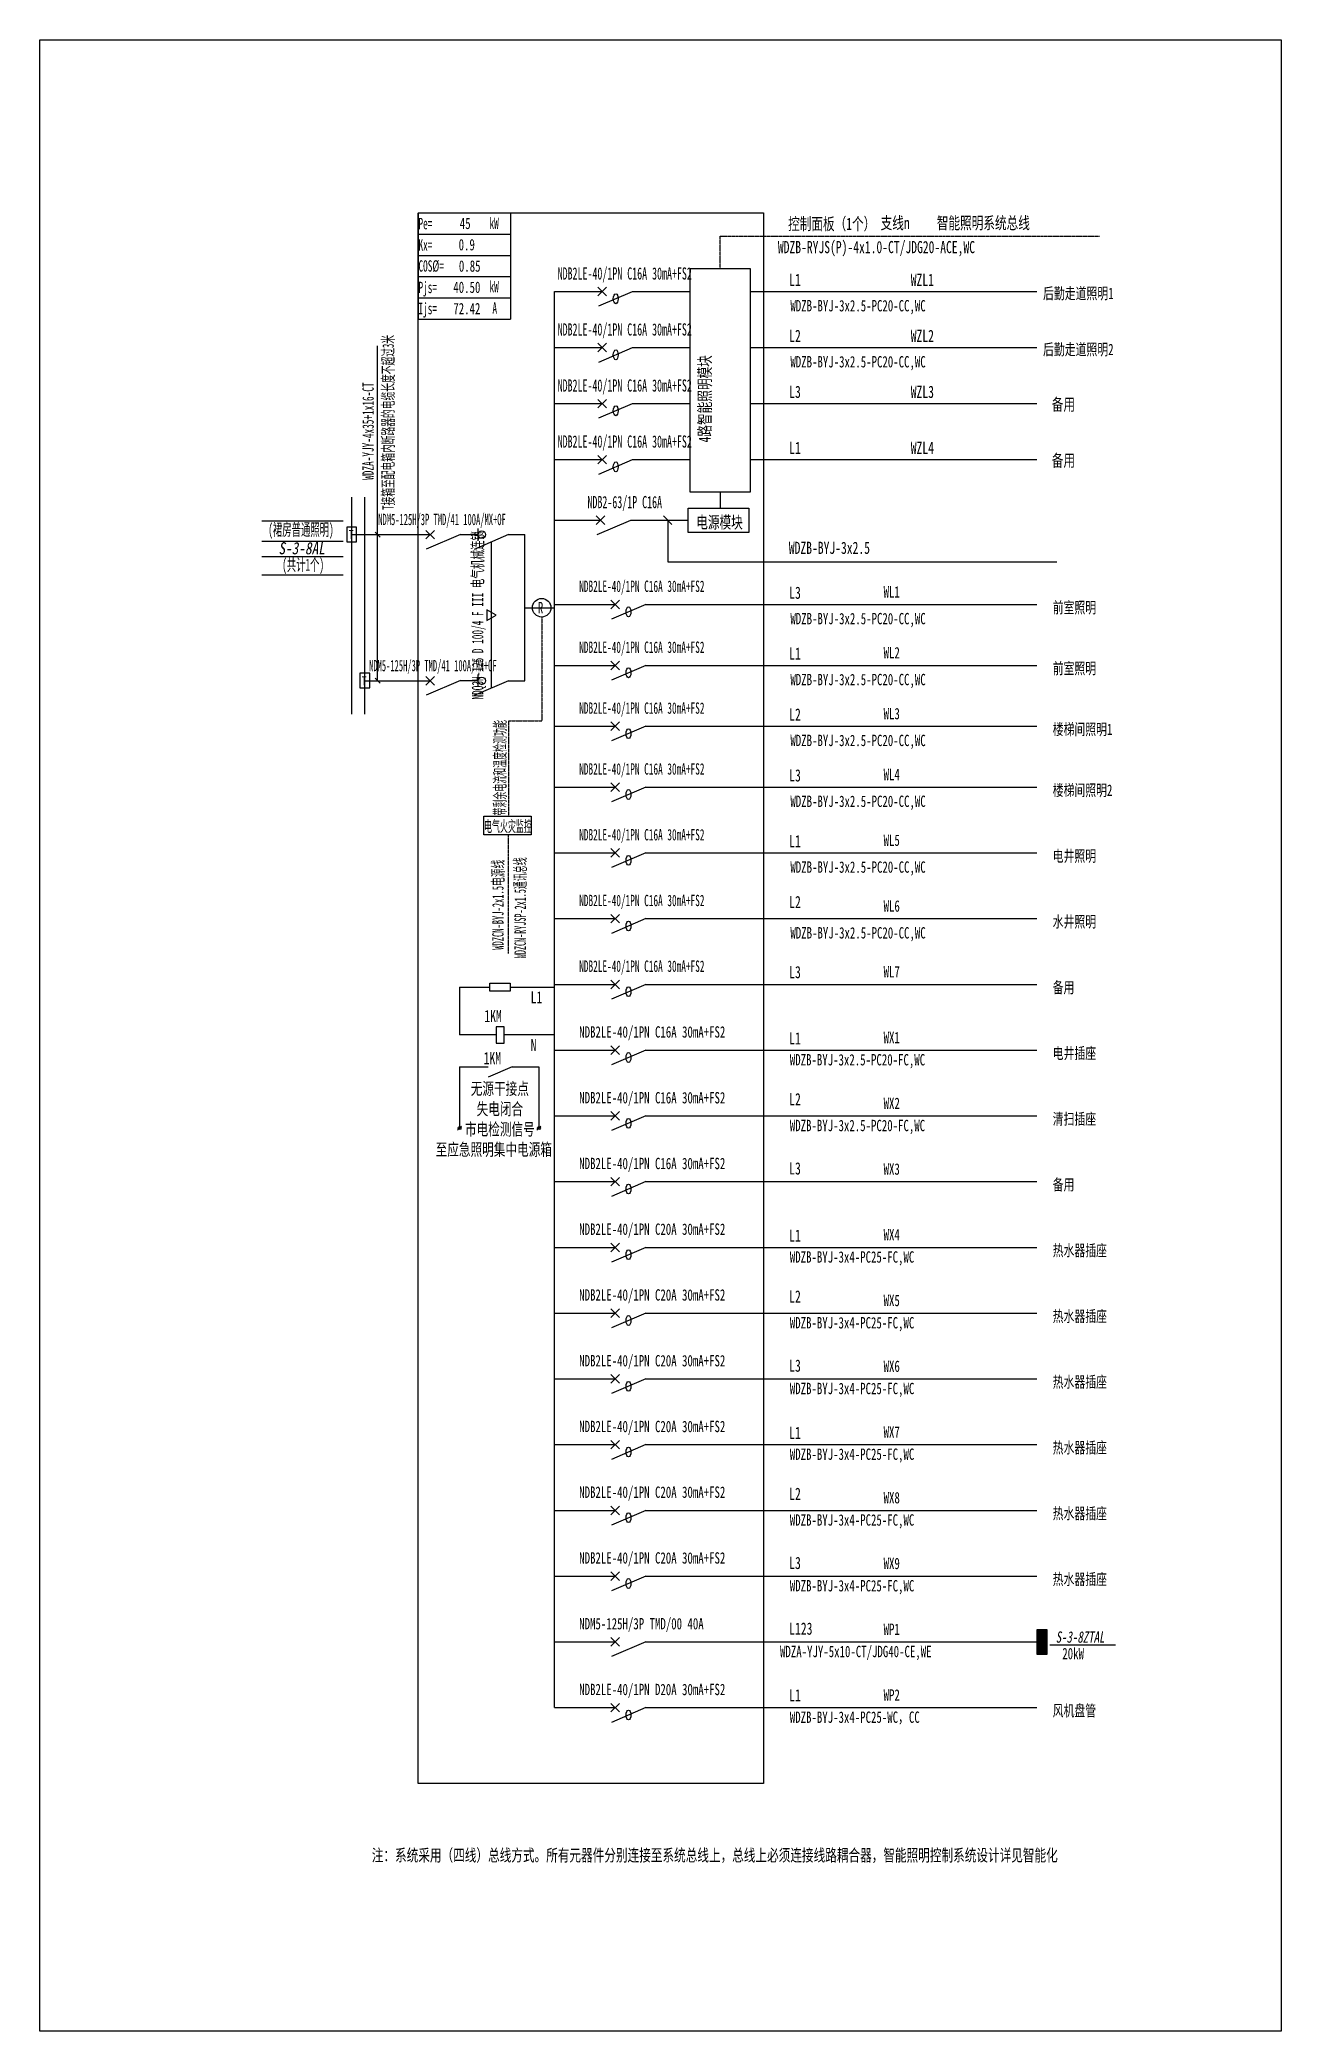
# Model space of a CAD drawing. Extents: x 241145 to 242868, y 325890 to 328654.
import ezdxf
from ezdxf.enums import TextEntityAlignment as Align

# ---------------------------------------------------------------- set-up
doc = ezdxf.new("R2010")
doc.units = 0
doc.header["$MEASUREMENT"] = 0
for name, pattern in [('DASH', [0.35, 0.25, -0.1]), ('DASHDOT', [1, 0.5, -0.25, 0, -0.25]), ('DASHDOT2', [0.5, 0.25, -0.125, 0, -0.125]), ('DASHDOTX2', [2, 1, -0.5, 0, -0.5]), ('DASHED', [0.75, 0.5, -0.25])]:
    doc.linetypes.add(name, pattern=pattern)
for name, color, linetype in [('D_E_Eqpm(强电设备)', 100, 'Continuous'), ('D_E_Eqpm（强电设备）', 100, 'Continuous'), ('D_E_Text(强电文字)', 51, 'Continuous'), ('D_E_Text（强电文字）', 51, 'Continuous'), ('D_E_Tray（强电普通桥架）', 51, 'Continuous'), ('D_E_Wire(强电线缆)', 10, 'Continuous'), ('D_E_WireEm（强电应急照明线缆）', 10, 'DASHED'), ('D_E_Wire（强电线缆）', 10, 'Continuous'), ('D_El_Eqpm（弱电设备）', 100, 'Continuous'), ('D_El_Text（弱电文字）', 51, 'Continuous'), ('DQ-漏电火灾', 80, 'Continuous'), ('DQ_Eqpm', 100, 'Continuous'), ('E_E_Eqpm（强电设备）', 100, 'Continuous'), ('E_E_Wire（强电线缆）', 10, 'Continuous'), ('FL04GGFW_E72-配电箱系统图-塔楼部分$0$D_E_Text（强电文字）', 51, 'Continuous'), ('FL09U293_E72-地下室配电箱系统图$0$D_E_Eqpm（强电设备）', 100, 'Continuous'), ('系统图', 220, 'Continuous')]:
    doc.layers.add(name, color=color, linetype=linetype)
doc.styles.add('FL04GGFW_E72-配电箱系统图-塔楼部分$0$电气', font='', dxfattribs={"width": 0.7})
doc.styles.add('电气', font='', dxfattribs={"width": 0.7})
doc.styles.add('电气箱', font='simhei.ttf', dxfattribs={"width": 0.8, "oblique": 10})
doc.styles.get('FL04GGFW_E72-配电箱系统图-塔楼部分$0$电气').set_extended_font_data('SimSun')
doc.styles.get('电气').set_extended_font_data('SimSun')

msp = doc.modelspace()

# ---------------------------------------------------------------- hatches: boundary and pattern name
at = {"layer": 'D_E_Eqpm（强电设备）'}
msp.add_hatch(color=51, dxfattribs=at).paths.add_polyline_path([(242529.4, 326447.3), (242543.5, 326447.3), (242543.5, 326413.5), (242529.4, 326413.5)])

# ---------------------------------------------------------------- linework, layer by layer
at = {"linetype": 'DASHED'}
for p, q in [((241670.2, 328414.5, 0), (242149.8, 328414.5, 0)), ((241670.2, 326233.9, 0), (241670.2, 328414.5, 0)), ((242149.8, 328414.5, 0), (242149.8, 326233.9, 0)), ((242149.8, 326233.9, 0), (241670.2, 326233.9, 0))]:
    msp.add_line(p, q, dxfattribs=at)
for p, q in [((241453.3, 327986.7, 0), (241566, 327986.7, 0)), ((241453.3, 327958.3, 0), (241566, 327958.3, 0)), ((241453.3, 327937.1, 0), (241566, 327937.1, 0)), ((241453.3, 327911.6, 0), (241566, 327911.6, 0))]:
    msp.add_line(p, q)
at = {"layer": 'D_E_Eqpm(强电设备)'}
for p, q in [((241680.9, 327961.6, 0), (241692.8, 327973.5, 0)), ((241692.8, 327961.6, 0), (241680.9, 327973.5, 0)), ((241680.9, 327758.7, 0), (241692.8, 327770.7, 0)), ((241692.8, 327758.7, 0), (241680.9, 327770.7, 0))]:
    msp.add_line(p, q, dxfattribs=at)
at = {"layer": 'D_E_Eqpm（强电设备）'}
for p, q in [((242131.8, 328336.5, 0), (242047.3, 328336.5, 0)), ((242047.3, 328336.5, 0), (242047.3, 328026.9, 0)), ((242131.8, 328026.9, 0), (242131.8, 328336.5, 0)), ((242047.3, 328026.9, 0), (242131.8, 328026.9, 0)), ((242045.1, 328004.5, 0), (242129.6, 328004.5, 0)), ((242045.1, 327970.6, 0), (242045.1, 328004.5, 0)), ((242129.6, 328004.5, 0), (242129.6, 327970.6, 0)), ((241795.7, 327967.6, 0), (241748, 327947.1, 0)), ((241753.5, 327959.1, 0), (241753.5, 327976, 0)), ((242129.6, 327970.6, 0), (242045.1, 327970.6, 0)), ((241938, 327864.6, 0), (241949.9, 327876.6, 0)), ((241949.9, 327864.6, 0), (241938, 327876.6, 0)), ((241986.2, 327870.6, 0), (241938.5, 327850.1, 0)), ((241778.4, 327855.9, 0), (241765.4, 327863.4, 0)), ((241765.4, 327863.4, 0), (241765.4, 327848.4, 0)), ((241765.4, 327848.4, 0), (241778.4, 327855.9, 0)), ((241938, 327780.1, 0), (241949.9, 327792, 0)), ((241949.9, 327780.1, 0), (241938, 327792, 0)), ((241986.2, 327786.1, 0), (241938.5, 327765.6, 0)), ((241795.7, 327764.7, 0), (241748, 327744.2, 0)), ((241753.5, 327756.2, 0), (241753.5, 327773.2, 0)), ((241938, 327695.6, 0), (241949.9, 327707.5, 0)), ((241949.9, 327695.6, 0), (241938, 327707.5, 0)), ((241986.2, 327701.5, 0), (241938.5, 327681.1, 0)), ((241938, 327611, 0), (241949.9, 327623, 0)), ((241949.9, 327611, 0), (241938, 327623, 0)), ((241986.2, 327617, 0), (241938.5, 327596.6, 0)), ((241938, 327519.8, 0), (241949.9, 327531.7, 0)), ((241949.9, 327519.8, 0), (241938, 327531.7, 0)), ((241986.2, 327525.7, 0), (241938.5, 327505.3, 0)), ((241938, 327428.5, 0), (241949.9, 327440.4, 0)), ((241949.9, 327428.5, 0), (241938, 327440.4, 0)), ((241986.2, 327434.5, 0), (241938.5, 327414, 0)), ((241769.9, 327345, 0), (241798.1, 327345, 0)), ((241769.9, 327333.7, 0), (241769.9, 327345, 0)), ((241798.1, 327345, 0), (241798.1, 327333.7, 0)), ((241938, 327337.2, 0), (241949.9, 327349.2, 0)), ((241949.9, 327337.2, 0), (241938, 327349.2, 0)), ((241798.1, 327333.7, 0), (241769.9, 327333.7, 0)), ((241986.2, 327343.2, 0), (241938.5, 327322.7, 0)), ((241789.7, 327284.3, 0), (241778.4, 327284.3, 0)), ((241778.4, 327284.3, 0), (241778.4, 327261.8, 0)), ((241778.4, 327261.8, 0), (241789.7, 327261.8, 0)), ((241789.7, 327261.8, 0), (241789.7, 327284.3, 0)), ((241938, 327245.9, 0), (241949.9, 327257.9, 0)), ((241949.9, 327245.9, 0), (241938, 327257.9, 0)), ((241986.2, 327251.9, 0), (241938.5, 327231.5, 0)), ((241800.7, 327228.6, 0), (241767.4, 327214.3, 0)), ((241938, 327154.7, 0), (241949.9, 327166.6, 0)), ((241949.9, 327154.7, 0), (241938, 327166.6, 0)), ((241986.2, 327160.6, 0), (241938.5, 327140.2, 0)), ((241725.1, 327141, 0), (241730.5, 327146.3, 0)), ((241835.2, 327141, 0), (241840.6, 327146.3, 0)), ((241938, 327063.4, 0), (241949.9, 327075.3, 0)), ((241949.9, 327063.4, 0), (241938, 327075.3, 0)), ((241986.2, 327069.4, 0), (241938.5, 327048.9, 0)), ((241938, 326972.1, 0), (241949.9, 326984.1, 0)), ((241949.9, 326972.1, 0), (241938, 326984.1, 0)), ((241986.2, 326978.1, 0), (241938.5, 326957.6, 0)), ((241938, 326880.8, 0), (241949.9, 326892.8, 0)), ((241949.9, 326880.8, 0), (241938, 326892.8, 0)), ((241986.2, 326886.8, 0), (241938.5, 326866.4, 0)), ((241938, 326789.6, 0), (241949.9, 326801.5, 0)), ((241949.9, 326789.6, 0), (241938, 326801.5, 0)), ((241986.2, 326795.5, 0), (241938.5, 326775.1, 0)), ((241938, 326698.3, 0), (241949.9, 326710.2, 0)), ((241949.9, 326698.3, 0), (241938, 326710.2, 0)), ((241986.2, 326704.3, 0), (241938.5, 326683.8, 0)), ((241938, 326607, 0), (241949.9, 326619, 0)), ((241949.9, 326607, 0), (241938, 326619, 0)), ((241986.2, 326613, 0), (241938.5, 326592.5, 0)), ((241938, 326515.7, 0), (241949.9, 326527.7, 0)), ((241949.9, 326515.7, 0), (241938, 326527.7, 0)), ((241986.2, 326521.7, 0), (241938.5, 326501.3, 0)), ((241938, 326424.5, 0), (241949.9, 326436.4, 0)), ((241949.9, 326424.5, 0), (241938, 326436.4, 0)), ((241986.2, 326430.4, 0), (241938.5, 326410, 0)), ((241938, 326333.2, 0), (241949.9, 326345.1, 0)), ((241949.9, 326333.2, 0), (241938, 326345.1, 0)), ((241986.2, 326339.2, 0), (241938.5, 326318.7, 0))]:
    msp.add_line(p, q, dxfattribs=at)
at = {"layer": 'D_E_Eqpm（强电设备）', "linetype": 'DASH'}
msp.add_line((241771.9, 327754.5, 0), (241771.9, 327957.3, 0), dxfattribs=at)
at = {"layer": 'D_E_Eqpm（强电设备）', "elevation": 0}
msp.add_lwpolyline([(242543.5, 326413.5), (242543.5, 326447.3), (242529.4, 326447.3), (242529.4, 326413.5)], close=True, dxfattribs=at)
at = {"layer": 'D_E_Eqpm（强电设备）'}
for centre, radius in [((241758.6, 327967.6, 0), 5.14), ((241758.6, 327764.7, 0), 5.14), ((241727.8, 327143.7, 0), 2.03), ((241837.9, 327143.7, 0), 2.03)]:
    msp.add_circle(centre, radius, dxfattribs=at)
for centre in [(241944.6, 328295, 0), (241944.6, 328217.2, 0), (241944.6, 328139.5, 0), (241944.6, 328061.7, 0), (241962.3, 327860.4, 0), (241962.3, 327775.8, 0), (241962.3, 327691.3, 0), (241962.3, 327606.8, 0), (241962.3, 327515.5, 0), (241962.3, 327424.2, 0), (241962.3, 327333, 0), (241962.3, 327241.7, 0), (241962.3, 327150.4, 0), (241962.3, 327059.1, 0), (241962.3, 326967.9, 0), (241962.3, 326876.6, 0), (241962.3, 326785.3, 0), (241962.3, 326694, 0), (241962.3, 326602.8, 0), (241962.3, 326511.5, 0), (241962.3, 326328.9, 0)]:
    msp.add_ellipse(centre, major_axis=(0, 6.81), ratio=0.500475, dxfattribs=at)
at = {"layer": 'D_E_Text(强电文字)', "color": 51}
for p, q in [((241613.9, 327764.7, 0), (241613.9, 328229.7, 0)), ((241610.4, 327971.1, 0), (241617.5, 327964, 0)), ((241610.4, 327768.2, 0), (241617.5, 327761.2, 0))]:
    msp.add_line(p, q, dxfattribs=at)
at = {"layer": 'D_E_Text（强电文字）'}
for p, q in [((241670.2, 328414.5, 0), (241798.4, 328414.5, 0)), ((241670.2, 328414.5, 0), (241670.2, 328266.6, 0)), ((241798.4, 328414.5, 0), (241798.4, 328266.6, 0)), ((241670.2, 328384.9, 0), (241798.4, 328384.9, 0)), ((241670.2, 328355.3, 0), (241798.4, 328355.3, 0)), ((241670.2, 328325.7, 0), (241798.4, 328325.7, 0)), ((241670.2, 328296.2, 0), (241798.4, 328296.2, 0)), ((241670.2, 328266.6, 0), (241798.4, 328266.6, 0)), ((242638.4, 326426.1, 0), (242547.3, 326426.1, 0))]:
    msp.add_line(p, q, dxfattribs=at)
at = {"layer": 'D_E_Wire(强电线缆)'}
for p, q in [((241859.4, 326339.2, 0), (241859.4, 328305, 0)), ((241578.2, 327718.2, 0), (241578.2, 328019.7, 0)), ((241578.2, 327967.6, 0), (241686.9, 327967.6, 0))]:
    msp.add_line(p, q, dxfattribs=at)
at = {"layer": 'D_E_Wire(强电线缆)', "color": 10}
for p, q in [((241859.4, 328305, 0), (241925.6, 328305, 0)), ((241967.9, 328305, 0), (242047.3, 328305, 0)), ((242131.8, 328305, 0), (242529.4, 328305, 0)), ((241859.4, 328227.2, 0), (241925.6, 328227.2, 0)), ((241967.9, 328227.2, 0), (242047.3, 328227.2, 0)), ((242131.8, 328227.2, 0), (242529.4, 328227.2, 0)), ((241859.4, 328149.4, 0), (241925.6, 328149.4, 0)), ((241967.9, 328149.4, 0), (242047.3, 328149.4, 0)), ((242131.8, 328149.4, 0), (242529.4, 328149.4, 0)), ((241859.4, 328071.7, 0), (241925.6, 328071.7, 0)), ((241967.9, 328071.7, 0), (242047.3, 328071.7, 0)), ((242131.8, 328071.7, 0), (242529.4, 328071.7, 0)), ((241859.4, 327987.6, 0), (241923.4, 327987.6, 0)), ((241965.7, 327987.6, 0), (242045.1, 327987.6, 0)), ((241986.2, 327617, 0), (242124.2, 327617, 0)), ((242124.2, 327617, 0), (242529.4, 327617, 0))]:
    msp.add_line(p, q, dxfattribs=at)
at = {"layer": 'D_E_Wire(强电线缆)', "linetype": 'DASH'}
for p, q in [((241596.2, 327718.2, 0), (241596.2, 328019.7, 0)), ((241596.2, 327764.7, 0), (241686.9, 327764.7, 0))]:
    msp.add_line(p, q, dxfattribs=at)
at = {"layer": 'D_E_WireEm（强电应急照明线缆）'}
msp.add_line((241753.5, 327764.7, 0), (241728.3, 327764.7, 0), dxfattribs=at)
at = {"layer": 'D_E_Wire（强电线缆）', "linetype": 'DASHDOT2'}
for p, q in [((242089.6, 328382.1, 0), (242616.3, 328382.1, 0)), ((242089.6, 328336.5, 0), (242089.6, 328382.1, 0))]:
    msp.add_line(p, q, dxfattribs=at)
at = {"layer": 'D_E_Wire（强电线缆）'}
for p, q in [((241729, 327967.9, 0), (241753.5, 327967.6, 0)), ((241795.7, 327967.6, 0), (241818.6, 327967.6, 0)), ((241818.6, 327764.7, 0), (241818.6, 327967.6, 0)), ((241859.4, 327870.6, 0), (241943.9, 327870.6, 0)), ((241986.2, 327870.6, 0), (242529.4, 327870.6, 0)), ((241818.6, 327866.1, 0), (241859.4, 327866.1, 0)), ((241859.4, 327786.1, 0), (241943.9, 327786.1, 0)), ((241986.2, 327786.1, 0), (242529.4, 327786.1, 0)), ((241795.7, 327764.7, 0), (241818.6, 327764.7, 0)), ((241859.4, 327701.5, 0), (241943.9, 327701.5, 0)), ((241986.2, 327701.5, 0), (242529.4, 327701.5, 0)), ((241859.4, 327617, 0), (241943.9, 327617, 0)), ((241859.4, 327525.7, 0), (241943.9, 327525.7, 0)), ((241986.2, 327525.7, 0), (242529.4, 327525.7, 0)), ((241859.4, 327434.5, 0), (241943.9, 327434.5, 0)), ((241986.2, 327434.5, 0), (242529.4, 327434.5, 0)), ((241859.4, 327343.2, 0), (241943.9, 327343.2, 0)), ((241986.2, 327343.2, 0), (242529.4, 327343.2, 0)), ((241859.4, 327251.9, 0), (241943.9, 327251.9, 0)), ((241986.2, 327251.9, 0), (242529.4, 327251.9, 0)), ((241859.4, 327160.6, 0), (241943.9, 327160.6, 0)), ((241986.2, 327160.6, 0), (242529.4, 327160.6, 0)), ((241859.4, 327069.4, 0), (241943.9, 327069.4, 0)), ((241986.2, 327069.4, 0), (242529.4, 327069.4, 0)), ((241859.4, 326978.1, 0), (241943.9, 326978.1, 0)), ((241986.2, 326978.1, 0), (242529.4, 326978.1, 0)), ((241859.4, 326886.8, 0), (241943.9, 326886.8, 0)), ((241986.2, 326886.8, 0), (242529.4, 326886.8, 0)), ((241859.4, 326795.5, 0), (241943.9, 326795.5, 0)), ((241986.2, 326795.5, 0), (242529.4, 326795.5, 0)), ((241859.4, 326704.3, 0), (241943.9, 326704.3, 0)), ((241986.2, 326704.3, 0), (242529.4, 326704.3, 0)), ((241859.4, 326613, 0), (241943.9, 326613, 0)), ((241986.2, 326613, 0), (242529.4, 326613, 0)), ((241859.4, 326521.7, 0), (241943.9, 326521.7, 0)), ((241986.2, 326521.7, 0), (242529.4, 326521.7, 0)), ((241859.4, 326430.4, 0), (241943.9, 326430.4, 0)), ((241986.2, 326430.4, 0), (242529.4, 326430.4, 0)), ((241859.4, 326339.2, 0), (241943.9, 326339.2, 0)), ((241986.2, 326339.2, 0), (242529.4, 326339.2, 0))]:
    msp.add_line(p, q, dxfattribs=at)
at = {"layer": 'D_E_Wire（强电线缆）', "ltscale": 3.5}
for p, q in [((241727.8, 327339.3, 0), (241769.9, 327339.3, 0)), ((241727.8, 327339.3, 0), (241727.8, 327273, 0)), ((241798.1, 327339.3, 0), (241859.4, 327339.3, 0)), ((241778.4, 327273, 0), (241727.8, 327273, 0)), ((241859.4, 327273, 0), (241789.7, 327273, 0)), ((241727.8, 327228.6, 0), (241767.4, 327228.6, 0)), ((241727.8, 327228.6, 0), (241727.8, 327145.7, 0)), ((241800.7, 327228.6, 0), (241837.9, 327228.6, 0)), ((241837.9, 327228.6, 0), (241837.9, 327145.7, 0))]:
    msp.add_line(p, q, dxfattribs=at)
at = {"layer": 'D_El_Eqpm（弱电设备）', "color": 3}
for p, q in [((241761.4, 327576.6, 0), (241827.1, 327576.6, 0)), ((241761.4, 327550.8, 0), (241761.4, 327576.6, 0)), ((241827.1, 327576.6, 0), (241827.1, 327550.8, 0)), ((241827.1, 327550.8, 0), (241761.4, 327550.8, 0)), ((241827.1, 327550.8, 0), (241761.4, 327550.8, 0))]:
    msp.add_line(p, q, dxfattribs=at)
at = {"layer": 'DQ-漏电火灾', "linetype": 'DASHDOT', "ltscale": 0.5}
for p, q in [((241841.8, 327853.2, 0), (241841.8, 327709.2, 0)), ((241795.7, 327709.2, 0), (241795.7, 327576.6, 0)), ((241795.7, 327709.2, 0), (241841.8, 327709.2, 0)), ((241795.7, 327386.2, 0), (241795.7, 327550.8, 0))]:
    msp.add_line(p, q, dxfattribs=at)
at = {"layer": 'DQ-漏电火灾', "color": 3}
msp.add_circle((241841.8, 327866.1, 0), 12.9, dxfattribs=at)
at = {"layer": 'DQ_Eqpm'}
for p, q in [((241584.9, 327977.9, 0), (241571.4, 327977.9, 0)), ((241571.4, 327977.9, 0), (241571.4, 327957.6, 0)), ((241571.4, 327957.6, 0), (241584.9, 327957.6, 0)), ((241584.9, 327957.6, 0), (241584.9, 327977.9, 0)), ((241603, 327775.1, 0), (241589.4, 327775.1, 0)), ((241589.4, 327775.1, 0), (241589.4, 327754.8, 0)), ((241603, 327754.8, 0), (241603, 327775.1, 0)), ((241589.4, 327754.8, 0), (241603, 327754.8, 0))]:
    msp.add_line(p, q, dxfattribs=at)
at = {"layer": 'E_E_Eqpm（强电设备）', "color": 100}
for p, q in [((241919.6, 328299, 0), (241931.6, 328311, 0)), ((241931.6, 328299, 0), (241919.6, 328311, 0)), ((241921.2, 328285, 0), (241967.9, 328305, 0)), ((241919.6, 328221.3, 0), (241931.6, 328233.2, 0)), ((241931.6, 328221.3, 0), (241919.6, 328233.2, 0)), ((241921.2, 328207.2, 0), (241967.9, 328227.2, 0)), ((241919.6, 328143.5, 0), (241931.6, 328155.4, 0)), ((241931.6, 328143.5, 0), (241919.6, 328155.4, 0)), ((241921.2, 328129.5, 0), (241967.9, 328149.4, 0)), ((241919.6, 328065.7, 0), (241931.6, 328077.6, 0)), ((241931.6, 328065.7, 0), (241919.6, 328077.6, 0)), ((241921.2, 328051.7, 0), (241967.9, 328071.7, 0)), ((241917.4, 327981.6, 0), (241929.4, 327993.5, 0)), ((241929.4, 327981.6, 0), (241917.4, 327993.5, 0)), ((241919, 327967.6, 0), (241965.7, 327987.6, 0))]:
    msp.add_line(p, q, dxfattribs=at)
at = {"layer": 'E_E_Wire（强电线缆）'}
msp.add_line((242089.6, 328026.9, 0), (242089.6, 328004.5, 0), dxfattribs=at)
at = {"layer": 'FL04GGFW_E72-配电箱系统图-塔楼部分$0$D_E_Text（强电文字）'}
for p, q in [((242022.7, 327981.6, 0), (242010.8, 327993.5, 0)), ((242016.8, 327987.6, 0), (242016.8, 327929.7, 0)), ((242016.8, 327929.7, 0), (242556.8, 327929.7, 0))]:
    msp.add_line(p, q, dxfattribs=at)
at = {"layer": 'FL09U293_E72-地下室配电箱系统图$0$D_E_Eqpm（强电设备）'}
for p, q in [((241729, 327967.9, 0), (241681.4, 327947.5, 0)), ((241729, 327765, 0), (241681.4, 327744.6, 0))]:
    msp.add_line(p, q, dxfattribs=at)
at = {"layer": '系统图', "ltscale": 9973.992009}
msp.add_lwpolyline([(241145, 328654.5), (242868.5, 328654.5), (242868.5, 325890), (241145, 325890)], close=True, dxfattribs=at)

# ---------------------------------------------------------------- texts
at = {"layer": 'D_E_Text(强电文字)', "style": 'FL04GGFW_E72-配电箱系统图-塔楼部分$0$电气', "width": 0.6}
for s, p in [('NDB2LE-40/1PN C16A 30mA+FS2', (241957.1, 328321.7, 0)), ('NDB2LE-40/1PN C16A 30mA+FS2', (241957.1, 328244, 0)), ('NDB2LE-40/1PN C16A 30mA+FS2', (241957.1, 328166.2, 0)), ('NDB2LE-40/1PN C16A 30mA+FS2', (241957.1, 328088.4, 0)), ('NDB2-63/1P C16A', (241957.1, 328004.3, 0))]:
    msp.add_text(s, height=16.906, dxfattribs=at).set_placement(p, align=Align.CENTER)
at = {"layer": 'D_E_Text(强电文字)', "color": 51, "style": 'FL04GGFW_E72-配电箱系统图-塔楼部分$0$电气', "width": 0.7}
for s, p in [('L1', (242185.5, 328312.9, 0)), ('L2', (242185.5, 328235.1, 0)), ('L3', (242185.5, 328157.4, 0)), ('L1', (242185.5, 328079.6, 0)), ('L3', (242185.5, 327878.5, 0)), ('L1', (242185.5, 327794, 0)), ('L2', (242185.5, 327709.4, 0)), ('L3', (242185.5, 327624.9, 0)), ('L1', (242185.5, 327533.6, 0)), ('L2', (242185.5, 327449.1, 0)), ('L3', (242185.5, 327351.8, 0)), ('L1', (242185.5, 327259.8, 0)), ('L2', (242185.5, 327175.3, 0)), ('L3', (242185.5, 327079.3, 0)), ('L1', (242185.5, 326986, 0)), ('L2', (242185.5, 326901.5, 0)), ('L3', (242185.5, 326805.5, 0)), ('L1', (242185.5, 326712.2, 0)), ('L2', (242185.5, 326627.6, 0)), ('L3', (242185.5, 326531.6, 0)), ('L123', (242185.5, 326440.4, 0)), ('L1', (242185.5, 326347.8, 0))]:
    msp.add_text(s, height=16.91, dxfattribs=at).set_placement(p)
at = {"layer": 'D_E_Text(强电文字)', "style": 'FL04GGFW_E72-配电箱系统图-塔楼部分$0$电气', "width": 0.7}
for s, height, p in [('WZL1', 16.91, (242354.2, 328312.9, 0)), ('WDZB-BYJ-3x2.5-PC20-CC,WC', 15.779, (242187.1, 328277.5, 0)), ('WZL2', 16.91, (242354.2, 328235.1, 0)), ('WDZB-BYJ-3x2.5-PC20-CC,WC', 15.779, (242187.1, 328199.7, 0)), ('WZL3', 16.91, (242354.2, 328157.4, 0)), ('WZL4', 16.91, (242354.2, 328079.6, 0)), ('WDZB-BYJ-3x2.5', 16.906, (242184.9, 327940.8, 0)), ('WDZB-BYJ-3x2.5-PC20-CC,WC', 15.779, (242187.1, 327843.1, 0)), ('WDZB-BYJ-3x2.5-PC20-CC,WC', 15.779, (242187.1, 327758.5, 0)), ('WDZB-BYJ-3x2.5-PC20-CC,WC', 15.779, (242187.1, 327674, 0)), ('WDZB-BYJ-3x2.5-PC20-CC,WC', 15.779, (242187.1, 327589.5, 0)), ('WDZB-BYJ-3x2.5-PC20-CC,WC', 15.779, (242187.1, 327498.2, 0)), ('WDZB-BYJ-3x2.5-PC20-CC,WC', 15.779, (242187.1, 327406.9, 0)), ('注：系统采用（四线）总线方式。所有元器件分别连接至系统总线上，总线上必须连接线路耦合器，智能照明控制系统设计详见智能化', 16.906, (241605.9, 326125.8, 0))]:
    msp.add_text(s, height=height, dxfattribs=at).set_placement(p)
at = {"layer": 'D_E_Text(强电文字)', "color": 51, "style": '电气'}
for s, width, p in [('T接箱至配电箱内断路器的电缆长度不超过3米', 0.55, (241636.4, 328002.1, 0)), ('WDZA-YJY-4x35+1x16-CT', 0.6, (241608.6, 328043.6, 0))]:
    msp.add_text(s, height=15.779, rotation=90, dxfattribs=dict(at, width=width)).set_placement(p)
at = {"layer": 'D_E_Text(强电文字)', "color": 51, "style": '电气', "width": 0.7}
for p in [(242566.2, 328139.9, 0), (242566.2, 328062.1, 0)]:
    msp.add_text('备用', height=16.91, dxfattribs=at).set_placement(p, align=Align.CENTER)
at = {"layer": 'D_E_Text（强电文字）', "linetype": 'Continuous', "style": '电气', "width": 0.6}
for s, height, p in [('Pe=', 15.78, (241670.7, 328391.5, 0)), ('kW', 15.78, (241769.3, 328392, 0)), ('Kx=', 15.78, (241670.7, 328361.8, 0)), ('COS%%C=', 15.78, (241670.7, 328332.7, 0)), ('Pjs=', 15.78, (241670.7, 328302.9, 0)), ('kW', 15.78, (241769.3, 328303.9, 0)), ('Ijs=', 15.78, (241670.7, 328273.6, 0)), ('A', 15.8, (241773.4, 328274.3, 0))]:
    msp.add_text(s, height=height, dxfattribs=at).set_placement(p)
at = {"layer": 'D_E_Text（强电文字）', "style": '电气'}
for s, height, width, p in [('45', 15.78, 0.7, (241728.1, 328391.8, 0)), ('0.9', 15.78, 0.7, (241726.5, 328362.2, 0)), (' 0.85', 15.78, 0.7, (241719.3, 328332.6, 0)), ('后勤走道照明1', 15.78, 0.7, (242537.9, 328294.6, 0)), ('后勤走道照明2', 15.78, 0.7, (242537.9, 328216.8, 0)), ('电源模块', 16.91, 0.7, (242056.4, 327976.3, 0)), ('NDB2LE-40/1PN C16A 30mA+FS2', 15.779, 0.6, (241893.9, 327888, 0)), ('WL1', 15.78, 0.7, (242316.5, 327880.3, 0)), ('前室照明', 15.78, 0.7, (242551.3, 327858.5, 0)), ('NDB2LE-40/1PN C16A 30mA+FS2', 15.779, 0.6, (241893.9, 327803.4, 0)), ('WL2', 15.78, 0.7, (242316.5, 327795.8, 0)), ('前室照明', 15.78, 0.7, (242551.3, 327774, 0)), ('NDB2LE-40/1PN C16A 30mA+FS2', 15.779, 0.6, (241893.9, 327718.9, 0)), ('WL3', 15.78, 0.7, (242316.5, 327711.2, 0)), ('楼梯间照明1', 15.78, 0.7, (242551.3, 327689.5, 0)), ('NDB2LE-40/1PN C16A 30mA+FS2', 15.779, 0.6, (241893.9, 327634.4, 0)), ('WL4', 15.78, 0.7, (242316.5, 327626.7, 0)), ('楼梯间照明2', 15.78, 0.7, (242551.3, 327604.9, 0)), ('NDB2LE-40/1PN C16A 30mA+FS2', 15.779, 0.6, (241893.9, 327543.1, 0)), ('WL5', 15.78, 0.7, (242316.5, 327535.4, 0)), ('电井照明', 15.78, 0.7, (242551.3, 327513.6, 0)), ('NDB2LE-40/1PN C16A 30mA+FS2', 15.779, 0.6, (241893.9, 327451.8, 0)), ('WL6', 15.78, 0.7, (242316.5, 327444.1, 0)), ('水井照明', 15.78, 0.7, (242551.3, 327422.4, 0)), ('NDB2LE-40/1PN C16A 30mA+FS2', 15.779, 0.6, (241893.9, 327360.6, 0)), ('WL7', 15.78, 0.7, (242316.5, 327352.9, 0)), ('备用', 15.78, 0.7, (242551.3, 327331.1, 0)), ('NDB2LE-40/1PN C16A 30mA+FS2', 15.779, 0.7, (241893.9, 327269.3, 0)), ('WX1', 15.78, 0.7, (242316.5, 327261.6, 0)), ('WDZB-BYJ-3x2.5-PC20-FC,WC', 15.779, 0.7, (242186.3, 327230.7, 0)), ('电井插座', 15.78, 0.7, (242551.3, 327239.8, 0)), ('NDB2LE-40/1PN C16A 30mA+FS2', 15.779, 0.7, (241893.9, 327178, 0)), ('WX2', 15.78, 0.7, (242316.5, 327170.3, 0)), ('WDZB-BYJ-3x2.5-PC20-FC,WC', 15.779, 0.7, (242186.3, 327139.4, 0)), ('清扫插座', 15.78, 0.7, (242551.3, 327148.5, 0)), ('NDB2LE-40/1PN C16A 30mA+FS2', 15.779, 0.7, (241893.9, 327086.7, 0)), ('WX3', 15.78, 0.7, (242316.5, 327079, 0)), ('备用', 15.78, 0.7, (242551.3, 327057.3, 0)), ('NDB2LE-40/1PN C20A 30mA+FS2', 15.779, 0.7, (241893.9, 326995.5, 0)), ('WX4', 15.78, 0.7, (242316.5, 326987.8, 0)), ('热水器插座', 15.78, 0.7, (242551.3, 326966, 0)), ('WDZB-BYJ-3x4-PC25-FC,WC', 15.779, 0.7, (242186.3, 326956.9, 0)), ('NDB2LE-40/1PN C20A 30mA+FS2', 15.779, 0.7, (241893.9, 326904.2, 0)), ('WX5', 15.78, 0.7, (242316.5, 326896.5, 0)), ('WDZB-BYJ-3x4-PC25-FC,WC', 15.779, 0.7, (242186.3, 326865.6, 0)), ('热水器插座', 15.78, 0.7, (242551.3, 326874.7, 0)), ('NDB2LE-40/1PN C20A 30mA+FS2', 15.779, 0.7, (241893.9, 326812.9, 0)), ('WX6', 15.78, 0.7, (242316.5, 326805.2, 0)), ('热水器插座', 15.78, 0.7, (242551.3, 326783.5, 0)), ('WDZB-BYJ-3x4-PC25-FC,WC', 15.779, 0.7, (242186.3, 326774.3, 0)), ('NDB2LE-40/1PN C20A 30mA+FS2', 15.779, 0.7, (241893.9, 326721.6, 0)), ('WX7', 15.78, 0.7, (242316.5, 326713.9, 0)), ('热水器插座', 15.78, 0.7, (242551.3, 326692.2, 0)), ('WDZB-BYJ-3x4-PC25-FC,WC', 15.779, 0.7, (242186.3, 326683.1, 0)), ('NDB2LE-40/1PN C20A 30mA+FS2', 15.779, 0.7, (241893.9, 326630.4, 0)), ('WX8', 15.78, 0.7, (242316.5, 326622.7, 0)), ('WDZB-BYJ-3x4-PC25-FC,WC', 15.779, 0.7, (242186.3, 326591.8, 0)), ('热水器插座', 15.78, 0.7, (242551.3, 326600.9, 0)), ('NDB2LE-40/1PN C20A 30mA+FS2', 15.779, 0.7, (241893.9, 326539.1, 0)), ('WX9', 15.78, 0.7, (242316.5, 326531.4, 0)), ('WDZB-BYJ-3x4-PC25-FC,WC', 15.779, 0.7, (242186.3, 326500.5, 0)), ('热水器插座', 15.78, 0.7, (242551.3, 326509.6, 0)), ('NDM5-125H/3P TMD/00 40A', 15.779, 0.7, (241893.9, 326447.8, 0)), ('WP1', 15.78, 0.7, (242316.5, 326440.1, 0)), ('WDZA-YJY-5x10-CT/JDG40-CE,WE', 15.779, 0.7, (242172.7, 326409.2, 0)), ('20kW', 15.78, 0.7, (242564.6, 326406.3, 0)), ('NDB2LE-40/1PN D20A 30mA+FS2', 15.779, 0.7, (241893.9, 326356.5, 0)), ('WP2', 15.78, 0.7, (242316.5, 326348.8, 0)), ('WDZB-BYJ-3x4-PC25-WC，CC', 15.779, 0.7, (242186.3, 326318, 0)), ('风机盘管', 15.78, 0.7, (242551.3, 326327.1, 0))]:
    msp.add_text(s, height=height, dxfattribs=dict(at, width=width)).set_placement(p)
at = {"layer": 'D_E_Text（强电文字）', "color": 200, "style": '电气', "width": 0.7}
for s, p in [('40.50', (241719.1, 328303.1, 0)), ('72.42', (241719.1, 328273.5, 0))]:
    msp.add_text(s, height=15.78, dxfattribs=at).set_placement(p)
at = {"layer": 'D_E_Text（强电文字）', "style": '电气'}
for s, height, width, p in [('(裙房普通照明)', 16.91, 0.55, (241507.6, 327973.6, 0)), ('NDM5-125H/3P TMD/41 100A/MX+OF', 15.779, 0.55, (241703.4, 327987.4, 0)), ('(共计1个)', 16.91, 0.55, (241510.6, 327924.8, 0)), ('NDM5-125H/3P TMD/41 100A/MX+OF', 15.779, 0.55, (241690.7, 327784.5, 0)), ('电气火灾监控', 15.78, 0.5, (241794.9, 327563.1, 0))]:
    msp.add_text(s, height=height, dxfattribs=dict(at, width=width)).set_placement(p, align=Align.MIDDLE)
at = {"layer": 'D_E_Text（强电文字）', "style": '电气箱', "oblique": 10, "width": 0.8}
msp.add_text('S-3-8AL', height=16.91, dxfattribs=at).set_placement((241508.6, 327948.7, 0), align=Align.MIDDLE)
at = {"layer": 'D_E_Text（强电文字）', "style": '电气', "width": 0.6}
msp.add_text('NDQ3H-125 D 100/4 F III 电气机械连锁', height=15.779, rotation=90, dxfattribs=at).set_placement((241753.6, 327855.7, 0), align=Align.MIDDLE)
at = {"layer": 'D_E_Text（强电文字）', "color": 51, "style": '电气', "width": 0.7}
for s, height, p in [('L1', 16.91, (241826.5, 327316.8, 0)), ('1KM', 16.91, (241762.2, 327290.8, 0)), ('N', 16.9, (241826.5, 327250.5, 0)), ('1KM', 16.91, (241761.2, 327232.4, 0))]:
    msp.add_text(s, height=height, dxfattribs=at).set_placement(p)
for s, p in [('无源干接点', (241783.7, 327198.5, 0)), ('失电闭合', (241783.7, 327170.3, 0)), ('市电检测信号', (241783.7, 327142.1, 0)), ('至应急照明集中电源箱', (241775.3, 327114, 0))]:
    msp.add_text(s, height=16.91, dxfattribs=at).set_placement(p, align=Align.MIDDLE_CENTER)
at = {"layer": 'D_E_Tray（强电普通桥架）', "linetype": 'DASHDOTX2', "style": '电气箱', "oblique": 10, "width": 0.7}
msp.add_text('S-3-8ZTAL', height=15.78, dxfattribs=at).set_placement((242555.5, 326429.3, 0))
at = {"layer": 'D_El_Text（弱电文字）', "color": 1, "style": '电气', "width": 0.5}
msp.add_text('带剩余电流和温度检测功能', height=15.779, rotation=90, dxfattribs=at).set_placement((241791.7, 327577.6, 0))
at = {"layer": 'D_El_Text（弱电文字）', "style": '电气'}
for s, width, p in [('WDZCN-BYJ-2x1.5电源线', 0.55, (241788.9, 327391.3, 0)), ('WDZCN-RYJSP-2x1.5通讯总线', 0.5, (241819.8, 327379.6, 0))]:
    msp.add_text(s, height=15.779, rotation=90, dxfattribs=dict(at, width=width)).set_placement(p)
at = {"layer": 'DQ-漏电火灾', "color": 50, "style": '电气', "width": 0.7}
msp.add_text('R', height=15.8, dxfattribs=at).set_placement((241836.4, 327858.4, 0))
at = {"layer": 'DQ_Eqpm', "color": 51, "style": '电气', "width": 0.8}
for p in [(241574, 327961.4, 0), (241592.1, 327758.5, 0)]:
    msp.add_text('T', height=12.4, dxfattribs=at).set_placement(p)
at = {"layer": 'FL04GGFW_E72-配电箱系统图-塔楼部分$0$D_E_Text（强电文字）', "style": 'FL04GGFW_E72-配电箱系统图-塔楼部分$0$电气', "width": 0.7}
for s, height, p in [('控制面板（1个）', 16.91, (242183.9, 328390.6, 0)), ('支线n', 16.91, (242312.4, 328391.8, 0)), ('智能照明系统总线', 16.91, (242390.4, 328391.8, 0)), ('WDZB-RYJS(P)-4x1.0-CT/JDG20-ACE,WC', 16.906, (242169.7, 328358.3, 0))]:
    msp.add_text(s, height=height, dxfattribs=at).set_placement(p)
msp.add_text('4路智能照明模块', height=16.91, rotation=90, dxfattribs=at).set_placement((242076.6, 328095.6, 0))

doc.saveas('drawing.dxf')
